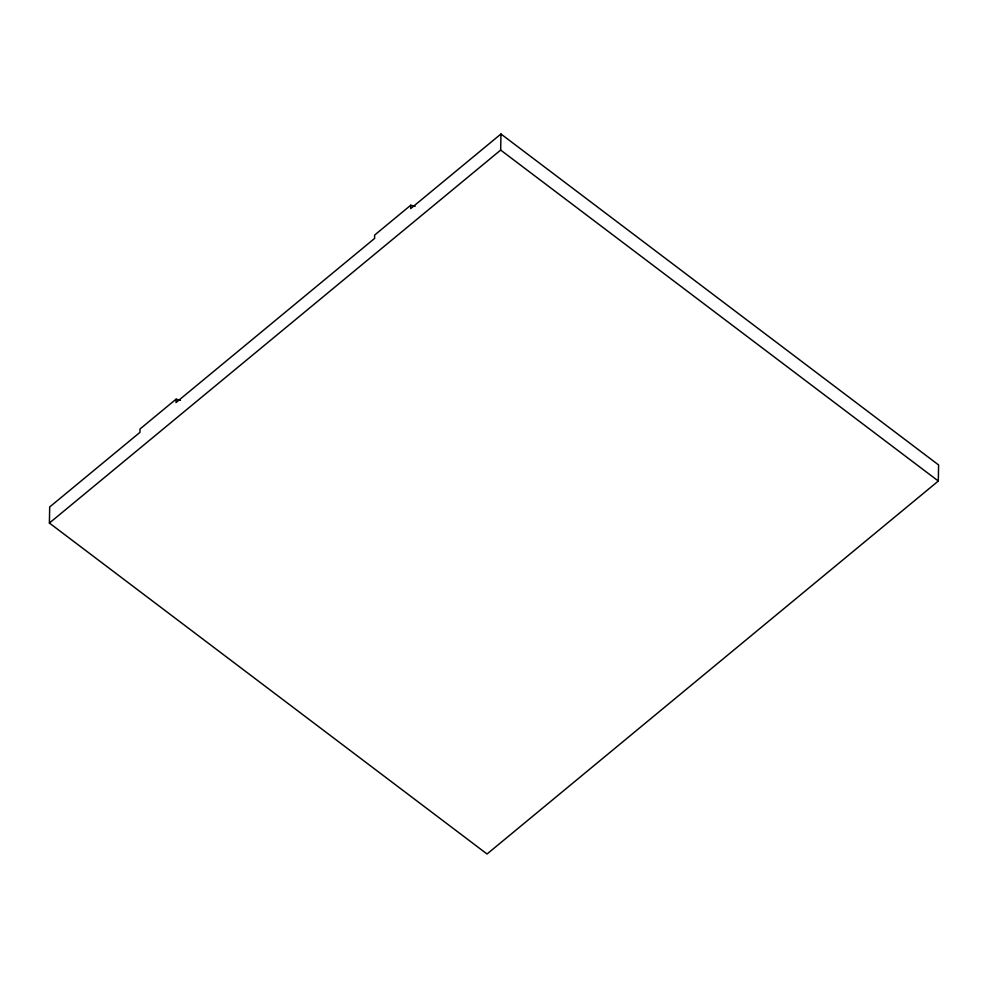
<?xml version="1.0" encoding="UTF-8"?>
<svg xmlns="http://www.w3.org/2000/svg" width="988" height="988" viewBox="0 0 988 988"><rect width="100%" height="100%" fill="white"/><g stroke="black" fill="none" stroke-linecap="round" stroke-linejoin="round"><path stroke-width="1.48" d="M415.133 206.381L410.761 205.22L410.699 208.592L500.953 133.998L938.6 464.953L938.316 481.033L487.047 854.003L49.4 523.047L49.684 506.968L139.938 432.374L140 429.002L176.099 399.164L180.471 400.325M176.099 399.164L176.037 402.536L374.6 238.429L374.65 235.058L410.761 205.22M49.4 523.047L500.669 150.077L500.953 133.998M500.669 150.077L938.316 481.033"/></g></svg>
